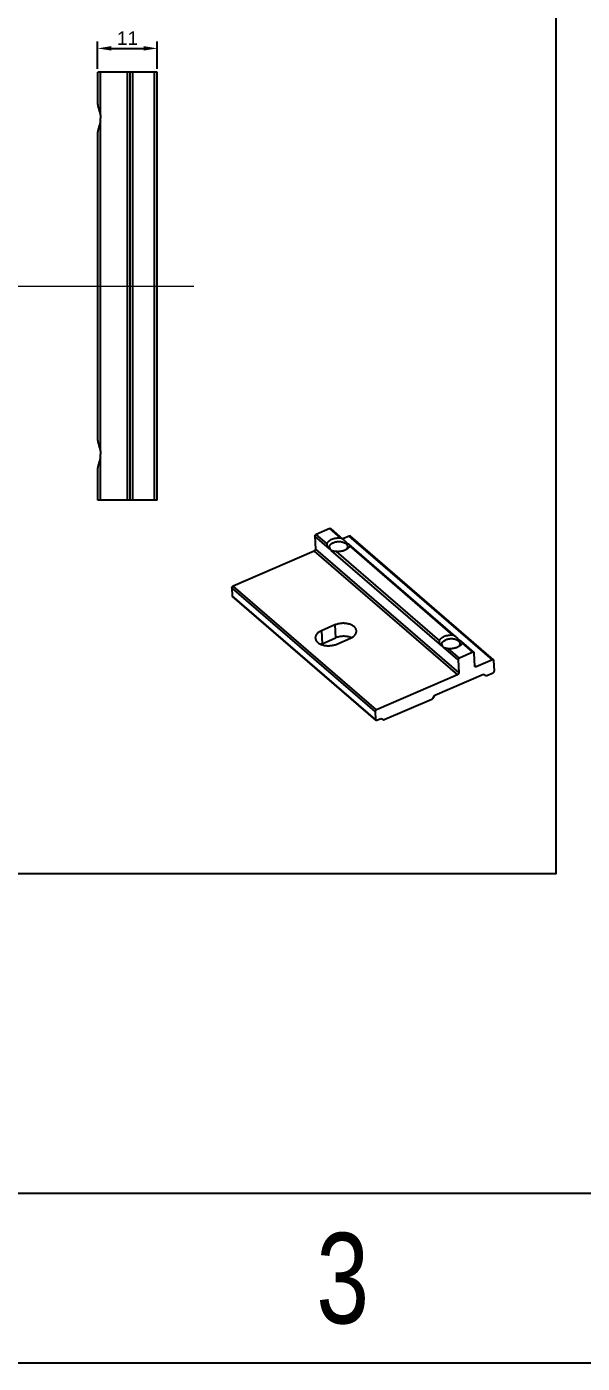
# Model space of a CAD drawing. Header units: millimetres. Extents: x 389 to 17466, y 310 to 5904.
# Drawn here: x 7569.6 to 7672.1, y 310.3 to 556.9 of the extents above; entities that cross this region are included whole.
import ezdxf

# ---------------------------------------------------------------- set-up
doc = ezdxf.new("R2010")
doc.units = ezdxf.units.MM
doc.styles.add('CKSTANDARD', font='arial.ttf')
doc.styles.add('Roamns', font='romans.shx')
doc.styles.get("Standard").update_dxf_attribs({"font": 'arial.ttf'})
doc.dimstyles.new('ISO-25', dxfattribs={"dimtxt": 2.5, "dimasz": 2.5, "dimexe": 1.25, "dimexo": 0.625, "dimtad": 1, "dimtxsty": 'Standard', "dimcen": 2.5, "dimadec": 0, "dimazin": 0, "dimtfac": 1, "dimtmove": 0, "dimatfit": 3, "dimfxl": 1, "dimarcsym": 0})

# ---------------------------------------------------------------- blocks, each defined once
blk = doc.blocks.new('standard template')
blk.add_line((456.3, 5254.1), (37408.8, 5254.1))
blk.add_lwpolyline([(37962.6, 4700.3), (-97.5, 4700.3), (-97.5, 30879.2), (37962.6, 30879.2)], close=True)
at = {"style": 'CKSTANDARD', "width": 0.75}
blk.add_text('3', height=294.8, dxfattribs=at).set_placement((7722.4, 4830.4))
at = {"style": 'Roamns'}
for tag, p in [('PAGE_NAME', (27466, 7593.7)), ('PROJECT_NAME', (27466, 6883.9)), ('DRAWN_NAME', (27466, 6174.1)), ('VERSION', (34241, 6174.1)), ('SELECT_DATA', (27466, 5464.4)), ('PAGE_NUMBER', (34241, 5464.4))]:
    blk.add_attdef(tag, p, '', height=284.5, dxfattribs=at)
blk = doc.blocks.new('*D96')
at = {"color": 0, "lineweight": -2, "transparency": 16777216}
for p, q in [((7582.67, 549.18), (7582.67, 554.2)), ((7585.17, 552.95), (7591.17, 552.95)), ((7593.67, 549.18), (7593.67, 554.2))]:
    blk.add_line(p, q, dxfattribs=at)
at = {"color": 0, "transparency": 16777216}
for points in [[(7585.17, 553.37), (7585.17, 552.54), (7582.67, 552.95)], [(7591.17, 553.37), (7591.17, 552.54), (7593.67, 552.95)]]:
    blk.add_solid(points, dxfattribs=at)
at = {"layer": 'Defpoints', "color": 0, "transparency": 16777216}
for p in [(7593.67, 552.95), (7582.67, 548.55), (7593.67, 548.55)]:
    blk.add_point(p, dxfattribs=at)
at = {"color": 0, "lineweight": 5, "transparency": 16777216, "insert": (7588.17, 554.83), "char_height": 2.5, "attachment_point": 5}
blk.add_mtext('11', dxfattribs=at)

msp = doc.modelspace()

# ---------------------------------------------------------------- linework, layer by layer
at = {"color": 7, "linetype": 'Continuous'}
for p, q in [((7582.6718, 542.571), (7582.6718, 548.5506)), ((7593.6718, 548.5506), (7582.6718, 548.5506)), ((7583.1718, 540.6006), (7583.1718, 548.5506)), ((7588.1718, 469.5506), (7588.1718, 548.5506)), ((7588.6718, 469.5506), (7588.6718, 548.5506)), ((7589.1718, 469.5506), (7589.1718, 548.5506)), ((7593.1718, 469.5506), (7593.1718, 548.5506)), ((7593.6718, 469.5506), (7593.6718, 548.5506)), ((7583.1718, 478.6006), (7583.1718, 539.5006)), ((7582.6718, 480.571), (7582.6718, 537.5302)), ((7583.1718, 469.5506), (7583.1718, 477.5006)), ((7582.6718, 469.5506), (7582.6718, 475.5302)), ((7593.6718, 469.5506), (7582.6718, 469.5506)), ((7625.4703, 464.3362), (7622.9815, 463.2632)), ((7627.4695, 462.6076), (7625.4703, 464.3362)), ((7627.9682, 462.3422), (7625.6771, 464.3231)), ((7622.7432, 462.9159), (7622.849, 460.516)), ((7625.4012, 460.6178), (7622.7432, 462.9159)), ((7624.9807, 461.5347), (7622.9815, 463.2632)), ((7629.0816, 462.9583), (7627.8631, 462.433)), ((7648.6976, 444.4196), (7629.0699, 461.3897)), ((7655.4949, 440.1214), (7629.0816, 462.9583)), ((7655.7017, 440.1084), (7629.2884, 462.9453)), ((7622.6107, 460.1687), (7607.6779, 453.7312)), ((7622.6107, 460.1687), (7649.024, 437.3318)), ((7622.849, 460.516), (7649.2623, 437.6791)), ((7646.1307, 442.6952), (7625.769, 460.2998)), ((7625.874, 460.2429), (7625.769, 460.2998)), ((7626.6661, 460.0775), (7645.7102, 443.6121)), ((7648.199, 444.685), (7629.1549, 461.1504)), ((7607.4396, 453.3839), (7607.5032, 451.9439)), ((7633.8529, 430.547), (7607.4396, 453.3839)), ((7633.9165, 429.107), (7607.5032, 451.9439)), ((7633.9691, 428.9874), (7607.5558, 451.8243)), ((7634.0912, 430.8943), (7607.6779, 453.7312)), ((7626.4323, 446.5455), (7623.9435, 445.4726)), ((7626.4323, 446.5455), (7626.5381, 444.1455)), ((7623.9435, 445.4726), (7624.0493, 443.0726)), ((7624.0493, 443.0726), (7626.5381, 444.1455)), ((7626.7854, 443.0154), (7629.2742, 444.0883)), ((7629.4543, 444.1851), (7629.3359, 444.2349)), ((7624.0493, 443.0726), (7623.8692, 442.9759)), ((7646.6034, 442.3203), (7646.4984, 442.3772)), ((7649.1565, 440.0791), (7646.4984, 442.3772)), ((7649.3948, 440.4263), (7647.3955, 442.1549)), ((7652.0904, 441.4862), (7649.7993, 443.4671)), ((7651.8836, 441.4993), (7649.8843, 443.2278)), ((7649.1565, 440.0791), (7649.2623, 437.6791)), ((7651.8836, 441.4993), (7649.3948, 440.4263)), ((7652.2489, 438.9666), (7652.143, 441.3666)), ((7652.5084, 438.8339), (7652.2447, 439.0619)), ((7655.4949, 440.1214), (7652.5084, 438.8339)), ((7655.8391, 438.0688), (7655.7544, 439.9887)), ((7649.024, 437.3318), (7634.0912, 430.8943)), ((7644.8778, 433.5879), (7653.8374, 437.4504)), ((7653.8374, 437.4504), (7654.2804, 437.2239)), ((7654.4595, 437.2295), (7655.6008, 437.7215)), ((7635.5446, 429.0752), (7644.2981, 432.8489)), ((7644.471, 432.995), (7644.8778, 433.5879)), ((7633.8529, 430.547), (7633.9165, 429.107)), ((7634.1759, 428.9743), (7634.9226, 429.2962)), ((7634.9226, 429.2962), (7635.3655, 429.0697))]:
    msp.add_line(p, q, dxfattribs=at)
at = {"color": 1, "lineweight": 5}
msp.add_line((7434.6111, 509.0506), (7600.4297, 509.0506), dxfattribs=at)
msp.add_lwpolyline([(7415.3788, 589.2125), (7667.1886, 589.2125), (7667.1886, 400.6291), (7415.3788, 400.6291)], close=True)
at = {"color": 7, "linetype": 'Continuous'}
for centre, radius, start, end in [((7626.0384, 460.913), 0.6027, 182.580812, 196.387334), ((7626.0865, 460.9272), 0.6528, 196.39125, 203.892851), ((7626.4326, 461.3805), 1.2681, 234.760095, 238.44951), ((7626.4771, 461.2503), 1.1649, 229.20118, 233.090189), ((7626.6518, 461.5082), 1.4767, 238.308433, 241.292221), ((7627.715, 461.2523), 1.0935, 315.50492, 316.404443), ((7646.7679, 442.9904), 0.6027, 182.580812, 196.387334), ((7646.8159, 443.0046), 0.6528, 196.39125, 203.892851), ((7647.162, 443.4579), 1.2681, 234.760095, 238.44951), ((7647.2065, 443.3277), 1.1649, 229.20118, 233.090189), ((7647.3813, 443.5856), 1.4767, 238.308433, 241.292221), ((7648.4445, 443.3297), 1.0935, 315.50492, 316.404443)]:
    msp.add_arc(centre, radius, start, end, dxfattribs=at)
for points, knots in [([(7582.6718, 542.571), (7582.6718, 542.5547), (7582.6734, 542.5209), (7582.6813, 542.4502), (7582.698, 542.3574), (7582.7243, 542.2427), (7582.7553, 542.1243), (7582.7894, 542.0033), (7582.8379, 541.8386), (7582.9015, 541.6302), (7582.978, 541.3775), (7583.0516, 541.1217), (7583.1186, 540.8629), (7583.1559, 540.6884), (7583.1718, 540.6006)], [0, 0, 0, 0, 0.02408602, 0.04982678, 0.10475218, 0.1629009, 0.22324384, 0.28510892, 0.34808003, 0.47624588, 0.60623057, 0.73716173, 0.8685224, 1, 1, 1, 1]), ([(7583.1718, 540.6006), (7583.1881, 540.5098), (7583.2133, 540.3268), (7583.2218, 540.1422), (7583.2218, 540.0499)], [0, 0, 0, 0, 0.50000219, 1, 1, 1, 1]), ([(7583.1718, 539.5006), (7583.1559, 539.4128), (7583.1186, 539.2383), (7583.0516, 538.9796), (7582.978, 538.7237), (7582.9015, 538.471), (7582.8379, 538.2626), (7582.7894, 538.0979), (7582.7553, 537.9769), (7582.7243, 537.8585), (7582.698, 537.7438), (7582.6813, 537.651), (7582.6734, 537.5804), (7582.6718, 537.5465), (7582.6718, 537.5302)], [0, 0, 0, 0, 0.13147899, 0.2628425, 0.39377444, 0.52376, 0.6519263, 0.714897, 0.7767617, 0.83710449, 0.89525266, 0.95017372, 0.97591347, 1, 1, 1, 1]), ([(7583.1718, 539.5006), (7583.1881, 539.5912), (7583.2132, 539.7737), (7583.2217, 539.9579), (7583.2218, 540.0499)], [0, 0, 0, 0, 0.50000264, 1, 1, 1, 1]), ([(7582.6718, 480.571), (7582.6718, 480.5547), (7582.6734, 480.5209), (7582.6813, 480.4502), (7582.698, 480.3574), (7582.7243, 480.2427), (7582.7553, 480.1243), (7582.7894, 480.0033), (7582.8379, 479.8386), (7582.9015, 479.6302), (7582.978, 479.3775), (7583.0516, 479.1217), (7583.1186, 478.8629), (7583.1559, 478.6884), (7583.1718, 478.6006)], [0, 0, 0, 0, 0.02408602, 0.04982678, 0.10475218, 0.1629009, 0.22324384, 0.28510892, 0.34808003, 0.47624588, 0.60623057, 0.73716173, 0.8685224, 1, 1, 1, 1]), ([(7583.1718, 478.6006), (7583.1881, 478.5098), (7583.2133, 478.3268), (7583.2218, 478.1422), (7583.2218, 478.0499)], [0, 0, 0, 0, 0.50000219, 1, 1, 1, 1]), ([(7583.1718, 477.5006), (7583.1559, 477.4128), (7583.1186, 477.2383), (7583.0516, 476.9796), (7582.978, 476.7237), (7582.9015, 476.471), (7582.8379, 476.2626), (7582.7894, 476.0979), (7582.7553, 475.9769), (7582.7243, 475.8585), (7582.698, 475.7438), (7582.6813, 475.651), (7582.6734, 475.5804), (7582.6718, 475.5465), (7582.6718, 475.5302)], [0, 0, 0, 0, 0.13147899, 0.2628425, 0.39377444, 0.52376, 0.6519263, 0.714897, 0.7767617, 0.83710449, 0.89525266, 0.95017372, 0.97591347, 1, 1, 1, 1]), ([(7583.1718, 477.5006), (7583.1881, 477.5912), (7583.2132, 477.7737), (7583.2217, 477.9579), (7583.2218, 478.0499)], [0, 0, 0, 0, 0.50000264, 1, 1, 1, 1]), ([(7625.4703, 464.3362), (7625.4892, 464.3443), (7625.5268, 464.3565), (7625.5753, 464.3606), (7625.6111, 464.3558), (7625.6355, 464.3487), (7625.6578, 464.3379), (7625.671, 464.3284), (7625.6771, 464.3231)], [0, 0, 0, 0, 0.28260789, 0.54074733, 0.66125265, 0.77703433, 0.88942634, 1, 1, 1, 1]), ([(7622.7432, 462.9159), (7622.7425, 462.9322), (7622.7446, 462.9663), (7622.7571, 463.0173), (7622.7784, 463.0686), (7622.8177, 463.1348), (7622.8701, 463.193), (7622.9317, 463.2384), (7622.9648, 463.256), (7622.9815, 463.2632)], [0, 0, 0, 0, 0.11026252, 0.22882382, 0.3541088, 0.4842143, 0.74793206, 0.8768455, 1, 1, 1, 1]), ([(7625.4012, 460.6178), (7625.3712, 460.6512), (7625.3126, 460.7202), (7625.2307, 460.8291), (7625.1557, 460.9432), (7625.0893, 461.0612), (7625.0425, 461.1626), (7625.0119, 461.2446), (7624.9931, 461.3056), (7624.979, 461.366), (7624.9706, 461.4251), (7624.9694, 461.4816), (7624.9752, 461.5181), (7624.9807, 461.5347)], [0, 0, 0, 0, 0.12987396, 0.26156635, 0.39344349, 0.52423927, 0.65266583, 0.71551666, 0.77708194, 0.83698634, 0.89466478, 0.94937095, 1, 1, 1, 1]), ([(7624.9807, 461.5347), (7624.9946, 461.5766), (7625.0296, 461.6601), (7625.1005, 461.7799), (7625.1902, 461.8953), (7625.2976, 462.0052), (7625.4217, 462.1087), (7625.6121, 462.2397), (7625.8855, 462.3804), (7626.2501, 462.5068), (7626.645, 462.59), (7626.9871, 462.6207), (7627.2634, 462.6213), (7627.4011, 462.6136), (7627.4695, 462.6076)], [0, 0, 0, 0, 0.04588981, 0.09391868, 0.1443976, 0.19755346, 0.25351573, 0.31229055, 0.43766072, 0.57202829, 0.71271158, 0.85652934, 0.92858019, 1, 1, 1, 1]), ([(7625.4364, 460.8859), (7625.4352, 460.9124), (7625.4364, 460.966), (7625.4491, 461.0461), (7625.4725, 461.1255), (7625.5063, 461.2038), (7625.5504, 461.2804), (7625.6044, 461.3548), (7625.668, 461.4266), (7625.7669, 461.5202), (7625.913, 461.6273), (7626.1143, 461.7359), (7626.3402, 461.8247), (7626.5849, 461.8913), (7626.8423, 461.9342), (7627.1059, 461.9523), (7627.369, 461.945), (7627.6249, 461.9127), (7627.867, 461.8561), (7628.0894, 461.7765), (7628.2863, 461.676), (7628.4022, 461.5931), (7628.4536, 461.5487)], [0, 0, 0, 0, 0.02211477, 0.04448218, 0.06733944, 0.09089847, 0.11533498, 0.14078325, 0.16734193, 0.19506596, 0.25402915, 0.31754411, 0.38504299, 0.4556746, 0.52839039, 0.60202329, 0.67535645, 0.74718916, 0.81640452, 0.88203192, 0.94337747, 1, 1, 1, 1]), ([(7627.4695, 462.6076), (7627.494, 462.6055), (7627.5303, 462.5987), (7627.5771, 462.5848), (7627.6227, 462.5684), (7627.6777, 462.5437), (7627.7616, 462.4979), (7627.8597, 462.4319), (7627.9329, 462.3728), (7627.9682, 462.3422)], [0, 0, 0, 0, 0.12838672, 0.19229511, 0.25585892, 0.38217763, 0.50758265, 0.7555929, 1, 1, 1, 1]), ([(7627.9682, 462.3422), (7628.0078, 462.308), (7628.0838, 462.2372), (7628.1905, 462.1264), (7628.2905, 462.0151), (7628.3555, 461.9412), (7628.3878, 461.9053)], [0, 0, 0, 0, 0.25937712, 0.51334738, 0.76081181, 1, 1, 1, 1]), ([(7628.3878, 461.9053), (7628.4177, 461.8721), (7628.4775, 461.809), (7628.5411, 461.7497), (7628.573, 461.7221)], [0, 0, 0, 0, 0.51480989, 1, 1, 1, 1]), ([(7628.4536, 461.5487), (7628.4952, 461.5127), (7628.5528, 461.4548), (7628.6169, 461.3697), (7628.6565, 461.3049), (7628.6881, 461.2383), (7628.7118, 461.1703), (7628.7273, 461.1012), (7628.7321, 461.0545), (7628.7331, 461.0313)], [0, 0, 0, 0, 0.27313368, 0.40265158, 0.52782174, 0.64928464, 0.76784887, 0.88442559, 1, 1, 1, 1]), ([(7628.7556, 461.5873), (7628.7403, 461.5967), (7628.6767, 461.6377), (7628.6167, 461.6843), (7628.573, 461.7221)], [0, 0, 0, 0, 0.23630561, 1, 1, 1, 1]), ([(7628.7556, 461.5873), (7628.7854, 461.5691), (7628.8436, 461.5354), (7628.9278, 461.4877), (7629.0036, 461.4411), (7629.0494, 461.4074), (7629.0699, 461.3897)], [0, 0, 0, 0, 0.28201158, 0.54241819, 0.78152344, 1, 1, 1, 1]), ([(7629.0699, 461.3897), (7629.0864, 461.3754), (7629.1096, 461.3526), (7629.1349, 461.3182), (7629.1501, 461.2908), (7629.1611, 461.2607), (7629.1667, 461.2274), (7629.1655, 461.1898), (7629.1594, 461.1639), (7629.1549, 461.1504)], [0, 0, 0, 0, 0.24134471, 0.35695999, 0.47123896, 0.58698729, 0.70858669, 0.84298812, 1, 1, 1, 1]), ([(7629.0816, 462.9583), (7629.1005, 462.9665), (7629.1382, 462.9787), (7629.1867, 462.9827), (7629.2224, 462.978), (7629.2468, 462.9708), (7629.2691, 462.96), (7629.2823, 462.9505), (7629.2884, 462.9453)], [0, 0, 0, 0, 0.28260789, 0.54074733, 0.66125265, 0.77703433, 0.88942634, 1, 1, 1, 1]), ([(7622.6107, 460.1687), (7622.6275, 460.1759), (7622.6605, 460.1936), (7622.7221, 460.2389), (7622.7746, 460.2972), (7622.8138, 460.3633), (7622.8352, 460.4146), (7622.8476, 460.4657), (7622.8498, 460.4997), (7622.849, 460.516)], [0, 0, 0, 0, 0.1231545, 0.25206794, 0.5157857, 0.6458912, 0.77117618, 0.88973748, 1, 1, 1, 1]), ([(7625.5859, 460.435), (7625.5541, 460.4625), (7625.4907, 460.5217), (7625.4311, 460.5846), (7625.4012, 460.6178)], [0, 0, 0, 0, 0.4852341, 1, 1, 1, 1]), ([(7625.5546, 460.5468), (7625.5482, 460.5561), (7625.524, 460.5933), (7625.503, 460.6326), (7625.4897, 460.6628)], [0, 0, 0, 0, 0.25537537, 1, 1, 1, 1]), ([(7625.7159, 460.3685), (7625.7001, 460.3821), (7625.6409, 460.4364), (7625.588, 460.4978), (7625.5546, 460.5468)], [0, 0, 0, 0, 0.26044777, 1, 1, 1, 1]), ([(7625.5859, 460.435), (7625.5955, 460.4268), (7625.6327, 460.3953), (7625.6713, 460.3656), (7625.7009, 460.3448)], [0, 0, 0, 0, 0.25849739, 1, 1, 1, 1]), ([(7625.8761, 460.2517), (7625.8675, 460.257), (7625.8339, 460.2783), (7625.8012, 460.3011), (7625.7775, 460.3189)], [0, 0, 0, 0, 0.25455751, 1, 1, 1, 1]), ([(7626.6661, 460.0775), (7626.6231, 460.0813), (7626.5409, 460.0883), (7626.4228, 460.1009), (7626.3146, 460.1157), (7626.1851, 460.1387), (7626.0643, 460.1686), (7625.9521, 460.208), (7625.8995, 460.2307), (7625.874, 460.2429)], [0, 0, 0, 0, 0.15915833, 0.30434275, 0.43779916, 0.56181339, 0.78894878, 0.89556349, 1, 1, 1, 1]), ([(7628.5221, 460.4514), (7628.4596, 460.4146), (7628.3278, 460.3456), (7628.1177, 460.2583), (7627.8932, 460.186), (7627.6575, 460.1295), (7627.4136, 460.0897), (7627.165, 460.067), (7626.915, 460.062), (7626.7486, 460.0703), (7626.6661, 460.0775)], [0, 0, 0, 0, 0.11332461, 0.23183246, 0.35475668, 0.48115987, 0.60999223, 0.74019643, 0.87066048, 1, 1, 1, 1]), ([(7628.495, 460.4859), (7628.4844, 460.4751), (7628.4396, 460.4313), (7628.3914, 460.3912), (7628.3535, 460.3627)], [0, 0, 0, 0, 0.24286572, 1, 1, 1, 1]), ([(7628.7331, 461.0313), (7628.7342, 461.0083), (7628.7335, 460.9621), (7628.7245, 460.8929), (7628.7074, 460.824), (7628.6737, 460.7318), (7628.6108, 460.6186), (7628.5442, 460.5374), (7628.507, 460.4983)], [0, 0, 0, 0, 0.11582903, 0.2326487, 0.35141212, 0.47298069, 0.72715657, 1, 1, 1, 1]), ([(7629.1549, 461.1504), (7629.1326, 461.0831), (7629.0687, 460.9485), (7628.9281, 460.7641), (7628.7435, 460.5944), (7628.5996, 460.4971), (7628.5221, 460.4514)], [0, 0, 0, 0, 0.22124001, 0.46010642, 0.71941438, 1, 1, 1, 1]), ([(7607.4396, 453.3839), (7607.4389, 453.4002), (7607.4411, 453.4342), (7607.4535, 453.4853), (7607.4748, 453.5365), (7607.5141, 453.6027), (7607.5666, 453.661), (7607.6282, 453.7063), (7607.6612, 453.724), (7607.6779, 453.7312)], [0, 0, 0, 0, 0.11026252, 0.22882382, 0.3541088, 0.4842143, 0.74793206, 0.8768455, 1, 1, 1, 1]), ([(7607.5558, 451.8243), (7607.5479, 451.8311), (7607.5333, 451.8471), (7607.517, 451.8757), (7607.5066, 451.9085), (7607.5037, 451.9319), (7607.5032, 451.9439)], [0, 0, 0, 0, 0.23528192, 0.47717816, 0.73120972, 1, 1, 1, 1]), ([(7630.4007, 445.4293), (7630.3992, 445.4632), (7630.3924, 445.5314), (7630.3708, 445.6324), (7630.3379, 445.7319), (7630.2939, 445.8295), (7630.239, 445.9248), (7630.1735, 446.0173), (7630.0976, 446.1066), (7629.9812, 446.223), (7629.8106, 446.3579), (7629.5754, 446.4983), (7629.3099, 446.6176), (7629.019, 446.714), (7628.7077, 446.7857), (7628.3814, 446.8316), (7628.0458, 446.8509), (7627.7068, 446.8431), (7627.3704, 446.8085), (7627.0424, 446.7477), (7626.7287, 446.6616), (7626.5284, 446.5869), (7626.4323, 446.5455)], [0, 0, 0, 0, 0.02196794, 0.04410868, 0.06658966, 0.08956268, 0.11316207, 0.13750411, 0.16267875, 0.18875271, 0.24373665, 0.3026267, 0.36528362, 0.431338, 0.50025757, 0.57137723, 0.6439456, 0.71715495, 0.79015951, 0.86214784, 0.93237005, 1, 1, 1, 1]), ([(7623.9435, 445.4726), (7623.857, 445.4353), (7623.6916, 445.3549), (7623.4634, 445.2141), (7623.2648, 445.0579), (7623.1242, 444.9144), (7623.0304, 444.7941), (7622.9705, 444.7032), (7622.9199, 444.6104), (7622.8791, 444.5161), (7622.8481, 444.4207), (7622.827, 444.3246), (7622.8161, 444.228), (7622.8155, 444.1636), (7622.8169, 444.1316)], [0, 0, 0, 0, 0.15201389, 0.29629705, 0.43196177, 0.5589547, 0.61937479, 0.67786024, 0.73456324, 0.78968735, 0.84348779, 0.89625364, 0.94830719, 1, 1, 1, 1]), ([(7622.8169, 444.1316), (7622.8184, 444.0977), (7622.8252, 444.0295), (7622.8469, 443.9285), (7622.8798, 443.829), (7622.9238, 443.7314), (7622.9787, 443.6361), (7623.0442, 443.5436), (7623.12, 443.4543), (7623.2364, 443.3379), (7623.407, 443.203), (7623.6423, 443.0626), (7623.9077, 442.9433), (7624.1986, 442.8469), (7624.51, 442.7752), (7624.8363, 442.7293), (7625.1719, 442.71), (7625.5109, 442.7178), (7625.8473, 442.7524), (7626.1753, 442.8132), (7626.4889, 442.8993), (7626.6893, 442.974), (7626.7854, 443.0154)], [0, 0, 0, 0, 0.02196794, 0.04410868, 0.06658966, 0.08956268, 0.11316207, 0.13750411, 0.16267875, 0.18875271, 0.24373665, 0.3026267, 0.36528362, 0.431338, 0.50025757, 0.57137723, 0.6439456, 0.71715495, 0.79015951, 0.86214784, 0.93237005, 1, 1, 1, 1]), ([(7629.3413, 444.2401), (7629.2347, 444.2783), (7629.0126, 444.3443), (7628.6658, 444.4109), (7628.3042, 444.4464), (7627.9355, 444.4499), (7627.5672, 444.4215), (7627.2071, 444.3617), (7626.8627, 444.2716), (7626.6432, 444.1908), (7626.5381, 444.1455)], [0, 0, 0, 0, 0.11851293, 0.24210111, 0.3692891, 0.49842739, 0.62776603, 0.75555608, 0.88020249, 1, 1, 1, 1]), ([(7629.2742, 444.0883), (7629.3607, 444.1256), (7629.5261, 444.206), (7629.7543, 444.3468), (7629.9529, 444.503), (7630.0935, 444.6465), (7630.1872, 444.7668), (7630.2472, 444.8577), (7630.2977, 444.9505), (7630.3386, 445.0448), (7630.3696, 445.1402), (7630.3907, 445.2363), (7630.4016, 445.3329), (7630.4021, 445.3973), (7630.4007, 445.4293)], [0, 0, 0, 0, 0.15201389, 0.29629705, 0.43196177, 0.5589547, 0.61937479, 0.67786024, 0.73456324, 0.78968735, 0.84348779, 0.89625364, 0.94830719, 1, 1, 1, 1]), ([(7645.7102, 443.6121), (7645.724, 443.6539), (7645.7591, 443.7375), (7645.83, 443.8573), (7645.9196, 443.9727), (7646.027, 444.0826), (7646.1512, 444.1861), (7646.3415, 444.3171), (7646.6149, 444.4578), (7646.9795, 444.5842), (7647.3744, 444.6674), (7647.7166, 444.6981), (7647.9928, 444.6987), (7648.1306, 444.6909), (7648.199, 444.685)], [0, 0, 0, 0, 0.04588981, 0.09391868, 0.1443976, 0.19755346, 0.25351573, 0.31229055, 0.43766072, 0.57202829, 0.71271158, 0.85652934, 0.92858019, 1, 1, 1, 1]), ([(7646.1658, 442.9633), (7646.1646, 442.9898), (7646.1659, 443.0434), (7646.1786, 443.1235), (7646.2019, 443.2029), (7646.2358, 443.2812), (7646.2799, 443.3578), (7646.3339, 443.4322), (7646.3974, 443.504), (7646.4964, 443.5975), (7646.6424, 443.7047), (7646.8437, 443.8133), (7647.0696, 443.902), (7647.3143, 443.9687), (7647.5718, 444.0116), (7647.8354, 444.0296), (7648.0984, 444.0224), (7648.3543, 443.9901), (7648.5964, 443.9334), (7648.8188, 443.8539), (7649.0157, 443.7534), (7649.1316, 443.6705), (7649.183, 443.6261)], [0, 0, 0, 0, 0.02211477, 0.04448218, 0.06733944, 0.09089847, 0.11533498, 0.14078325, 0.16734193, 0.19506596, 0.25402915, 0.31754411, 0.38504299, 0.4556746, 0.52839039, 0.60202329, 0.67535645, 0.74718916, 0.81640452, 0.88203192, 0.94337747, 1, 1, 1, 1]), ([(7648.199, 444.685), (7648.2234, 444.6829), (7648.2597, 444.6761), (7648.3065, 444.6622), (7648.3522, 444.6458), (7648.4072, 444.621), (7648.491, 444.5753), (7648.5891, 444.5093), (7648.6623, 444.4501), (7648.6976, 444.4196)], [0, 0, 0, 0, 0.12838672, 0.19229511, 0.25585892, 0.38217763, 0.50758265, 0.7555929, 1, 1, 1, 1]), ([(7648.6976, 444.4196), (7648.7372, 444.3853), (7648.8132, 444.3146), (7648.9199, 444.2038), (7649.0199, 444.0925), (7649.0849, 444.0186), (7649.1172, 443.9827)], [0, 0, 0, 0, 0.25937712, 0.51334738, 0.76081181, 1, 1, 1, 1]), ([(7646.1307, 442.6952), (7646.1006, 442.7286), (7646.042, 442.7976), (7645.9601, 442.9065), (7645.8851, 443.0206), (7645.8187, 443.1386), (7645.772, 443.24), (7645.7414, 443.322), (7645.7226, 443.3829), (7645.7085, 443.4434), (7645.7001, 443.5025), (7645.6989, 443.559), (7645.7046, 443.5954), (7645.7102, 443.6121)], [0, 0, 0, 0, 0.12987396, 0.26156635, 0.39344349, 0.52423927, 0.65266583, 0.71551666, 0.77708194, 0.83698634, 0.89466478, 0.94937095, 1, 1, 1, 1]), ([(7646.3154, 442.5124), (7646.2836, 442.5399), (7646.2201, 442.5991), (7646.1605, 442.662), (7646.1307, 442.6952)], [0, 0, 0, 0, 0.4852341, 1, 1, 1, 1]), ([(7646.284, 442.6242), (7646.2776, 442.6335), (7646.2534, 442.6707), (7646.2324, 442.71), (7646.2191, 442.7402)], [0, 0, 0, 0, 0.25537537, 1, 1, 1, 1]), ([(7646.4453, 442.4458), (7646.4295, 442.4595), (7646.3703, 442.5138), (7646.3175, 442.5751), (7646.284, 442.6242)], [0, 0, 0, 0, 0.26044777, 1, 1, 1, 1]), ([(7646.3154, 442.5124), (7646.3249, 442.5042), (7646.3621, 442.4727), (7646.4008, 442.443), (7646.4303, 442.4221)], [0, 0, 0, 0, 0.25849739, 1, 1, 1, 1]), ([(7646.6055, 442.3291), (7646.5969, 442.3344), (7646.5633, 442.3557), (7646.5306, 442.3784), (7646.5069, 442.3962)], [0, 0, 0, 0, 0.25455751, 1, 1, 1, 1]), ([(7647.3955, 442.1549), (7647.3525, 442.1586), (7647.2703, 442.1657), (7647.1522, 442.1783), (7647.044, 442.1931), (7646.9146, 442.216), (7646.7938, 442.246), (7646.6816, 442.2854), (7646.629, 442.3081), (7646.6034, 442.3203)], [0, 0, 0, 0, 0.15915833, 0.30434275, 0.43779916, 0.56181339, 0.78894878, 0.89556349, 1, 1, 1, 1]), ([(7649.2515, 442.5288), (7649.189, 442.4919), (7649.0572, 442.4229), (7648.8472, 442.3357), (7648.6227, 442.2634), (7648.3869, 442.2069), (7648.143, 442.1671), (7647.8944, 442.1444), (7647.6444, 442.1394), (7647.4781, 442.1477), (7647.3955, 442.1549)], [0, 0, 0, 0, 0.11332461, 0.23183246, 0.35475668, 0.48115987, 0.60999223, 0.74019643, 0.87066048, 1, 1, 1, 1]), ([(7649.2244, 442.5633), (7649.2138, 442.5525), (7649.169, 442.5087), (7649.1208, 442.4686), (7649.0829, 442.4401)], [0, 0, 0, 0, 0.24286572, 1, 1, 1, 1]), ([(7649.1172, 443.9827), (7649.1471, 443.9495), (7649.2069, 443.8864), (7649.2705, 443.8271), (7649.3024, 443.7995)], [0, 0, 0, 0, 0.51480989, 1, 1, 1, 1]), ([(7649.183, 443.6261), (7649.2247, 443.5901), (7649.2823, 443.5322), (7649.3463, 443.4471), (7649.3859, 443.3823), (7649.4176, 443.3157), (7649.4412, 443.2477), (7649.4567, 443.1786), (7649.4615, 443.1319), (7649.4626, 443.1087)], [0, 0, 0, 0, 0.27313368, 0.40265158, 0.52782174, 0.64928464, 0.76784887, 0.88442559, 1, 1, 1, 1]), ([(7649.4626, 443.1087), (7649.4636, 443.0857), (7649.4629, 443.0395), (7649.4539, 442.9703), (7649.4368, 442.9014), (7649.4031, 442.8092), (7649.3402, 442.696), (7649.2737, 442.6148), (7649.2364, 442.5756)], [0, 0, 0, 0, 0.11582903, 0.2326487, 0.35141212, 0.47298069, 0.72715657, 1, 1, 1, 1]), ([(7649.8843, 443.2278), (7649.862, 443.1605), (7649.7981, 443.0259), (7649.6575, 442.8415), (7649.4729, 442.6718), (7649.329, 442.5745), (7649.2515, 442.5288)], [0, 0, 0, 0, 0.22124001, 0.46010642, 0.71941438, 1, 1, 1, 1]), ([(7649.485, 443.6647), (7649.4697, 443.6741), (7649.4061, 443.7151), (7649.3461, 443.7617), (7649.3024, 443.7995)], [0, 0, 0, 0, 0.23630561, 1, 1, 1, 1]), ([(7649.485, 443.6647), (7649.5148, 443.6465), (7649.573, 443.6128), (7649.6572, 443.5651), (7649.733, 443.5185), (7649.7788, 443.4848), (7649.7993, 443.4671)], [0, 0, 0, 0, 0.28201158, 0.54241819, 0.78152344, 1, 1, 1, 1]), ([(7649.7993, 443.4671), (7649.8158, 443.4528), (7649.839, 443.43), (7649.8644, 443.3956), (7649.8796, 443.3682), (7649.8905, 443.3381), (7649.8961, 443.3048), (7649.895, 443.2672), (7649.8888, 443.2413), (7649.8843, 443.2278)], [0, 0, 0, 0, 0.24134471, 0.35695999, 0.47123896, 0.58698729, 0.70858669, 0.84298812, 1, 1, 1, 1]), ([(7652.0904, 441.4862), (7652.0843, 441.4915), (7652.0711, 441.501), (7652.0488, 441.5118), (7652.0244, 441.519), (7651.9886, 441.5237), (7651.9401, 441.5196), (7651.9024, 441.5074), (7651.8836, 441.4993)], [0, 0, 0, 0, 0.11057366, 0.22296567, 0.33874735, 0.45925267, 0.71739211, 1, 1, 1, 1]), ([(7649.3948, 440.4263), (7649.3781, 440.4191), (7649.345, 440.4015), (7649.2834, 440.3562), (7649.2309, 440.2979), (7649.1917, 440.2317), (7649.1704, 440.1805), (7649.1579, 440.1294), (7649.1558, 440.0954), (7649.1565, 440.0791)], [0, 0, 0, 0, 0.1231545, 0.25206794, 0.5157857, 0.6458912, 0.77117618, 0.88973748, 1, 1, 1, 1]), ([(7652.143, 441.3666), (7652.1425, 441.3786), (7652.1396, 441.4019), (7652.1292, 441.4348), (7652.1129, 441.4634), (7652.0983, 441.4793), (7652.0904, 441.4862)], [0, 0, 0, 0, 0.26879028, 0.52282184, 0.76471808, 1, 1, 1, 1]), ([(7655.7017, 440.1084), (7655.6956, 440.1136), (7655.6824, 440.1232), (7655.6601, 440.1339), (7655.6357, 440.1411), (7655.6, 440.1459), (7655.5515, 440.1418), (7655.5138, 440.1296), (7655.4949, 440.1214)], [0, 0, 0, 0, 0.11057366, 0.22296567, 0.33874735, 0.45925267, 0.71739211, 1, 1, 1, 1]), ([(7655.7544, 439.9887), (7655.7539, 440.0008), (7655.7509, 440.0241), (7655.7405, 440.0569), (7655.7243, 440.0856), (7655.7097, 440.1015), (7655.7017, 440.1084)], [0, 0, 0, 0, 0.26879028, 0.52282184, 0.76471808, 1, 1, 1, 1]), ([(7649.2623, 437.6791), (7649.2631, 437.6628), (7649.2609, 437.6288), (7649.2485, 437.5777), (7649.2271, 437.5264), (7649.1879, 437.4603), (7649.1354, 437.402), (7649.0738, 437.3567), (7649.0408, 437.339), (7649.024, 437.3318)], [0, 0, 0, 0, 0.11026252, 0.22882382, 0.3541088, 0.4842143, 0.74793206, 0.8768455, 1, 1, 1, 1]), ([(7652.3016, 438.847), (7652.2936, 438.8539), (7652.279, 438.8698), (7652.2628, 438.8984), (7652.2523, 438.9313), (7652.2494, 438.9546), (7652.2489, 438.9666)], [0, 0, 0, 0, 0.23528192, 0.47717816, 0.73120972, 1, 1, 1, 1]), ([(7652.5084, 438.8339), (7652.4895, 438.8258), (7652.4518, 438.8136), (7652.4033, 438.8095), (7652.3676, 438.8142), (7652.3431, 438.8214), (7652.3209, 438.8322), (7652.3076, 438.8417), (7652.3016, 438.847)], [0, 0, 0, 0, 0.28260789, 0.54074733, 0.66125265, 0.77703433, 0.88942634, 1, 1, 1, 1]), ([(7654.2804, 437.2239), (7654.2926, 437.2176), (7654.32, 437.2083), (7654.3647, 437.205), (7654.4123, 437.212), (7654.4437, 437.2227), (7654.4595, 437.2295)], [0, 0, 0, 0, 0.22378566, 0.46298991, 0.72160453, 1, 1, 1, 1]), ([(7655.6008, 437.7215), (7655.6175, 437.7287), (7655.6505, 437.7464), (7655.7121, 437.7917), (7655.7646, 437.8499), (7655.8039, 437.9161), (7655.8252, 437.9674), (7655.8376, 438.0185), (7655.8398, 438.0525), (7655.8391, 438.0688)], [0, 0, 0, 0, 0.1231545, 0.25206794, 0.5157857, 0.6458912, 0.77117618, 0.88973748, 1, 1, 1, 1]), ([(7644.2981, 432.8489), (7644.3148, 432.8561), (7644.3478, 432.8737), (7644.3937, 432.9075), (7644.4356, 432.9481), (7644.4599, 432.9789), (7644.471, 432.995)], [0, 0, 0, 0, 0.23861786, 0.48809309, 0.74368046, 1, 1, 1, 1]), ([(7634.0912, 430.8943), (7634.0745, 430.8871), (7634.0415, 430.8694), (7633.9799, 430.8241), (7633.9274, 430.7658), (7633.8881, 430.6997), (7633.8668, 430.6484), (7633.8544, 430.5973), (7633.8522, 430.5633), (7633.8529, 430.547)], [0, 0, 0, 0, 0.1231545, 0.25206794, 0.5157857, 0.6458912, 0.77117618, 0.88973748, 1, 1, 1, 1]), ([(7633.9165, 429.107), (7633.917, 429.095), (7633.9199, 429.0717), (7633.9303, 429.0388), (7633.9466, 429.0102), (7633.9612, 428.9943), (7633.9691, 428.9874)], [0, 0, 0, 0, 0.26879028, 0.52282184, 0.76471808, 1, 1, 1, 1]), ([(7633.9691, 428.9874), (7633.9752, 428.9821), (7633.9884, 428.9726), (7634.0107, 428.9618), (7634.0351, 428.9546), (7634.0709, 428.9499), (7634.1194, 428.954), (7634.1571, 428.9662), (7634.1759, 428.9743)], [0, 0, 0, 0, 0.11057366, 0.22296567, 0.33874735, 0.45925267, 0.71739211, 1, 1, 1, 1]), ([(7635.3655, 429.0697), (7635.3778, 429.0634), (7635.4051, 429.0541), (7635.4498, 429.0508), (7635.4974, 429.0577), (7635.5288, 429.0685), (7635.5446, 429.0752)], [0, 0, 0, 0, 0.22378566, 0.46298991, 0.72160453, 1, 1, 1, 1])]:
    msp.add_open_spline(points, degree=3, knots=knots, dxfattribs=at)

# ---------------------------------------------------------------- block references
at = {"transparency": 33554595, "xscale": 0.05664017026542623, "yscale": 0.05664017026542623, "zscale": 0.05664017026542623}
msp.add_blockref('standard template', (7185.6, 44.0599), dxfattribs=at)

# ---------------------------------------------------------------- dimensions: what is measured, and where the dimension line sits
at = {"lineweight": 5}
dim = msp.add_linear_dim(base=(7593.6718, 552.9549), p1=(7582.6718, 548.5506), p2=(7593.6718, 548.5506), dimstyle='ISO-25', dxfattribs=at)
dim.commit()
dim.dimension.update_dxf_attribs({"geometry": '*D96', "text_midpoint": (7588.1718, 552.9549), "dimtype": 160})

doc.saveas('drawing.dxf')
